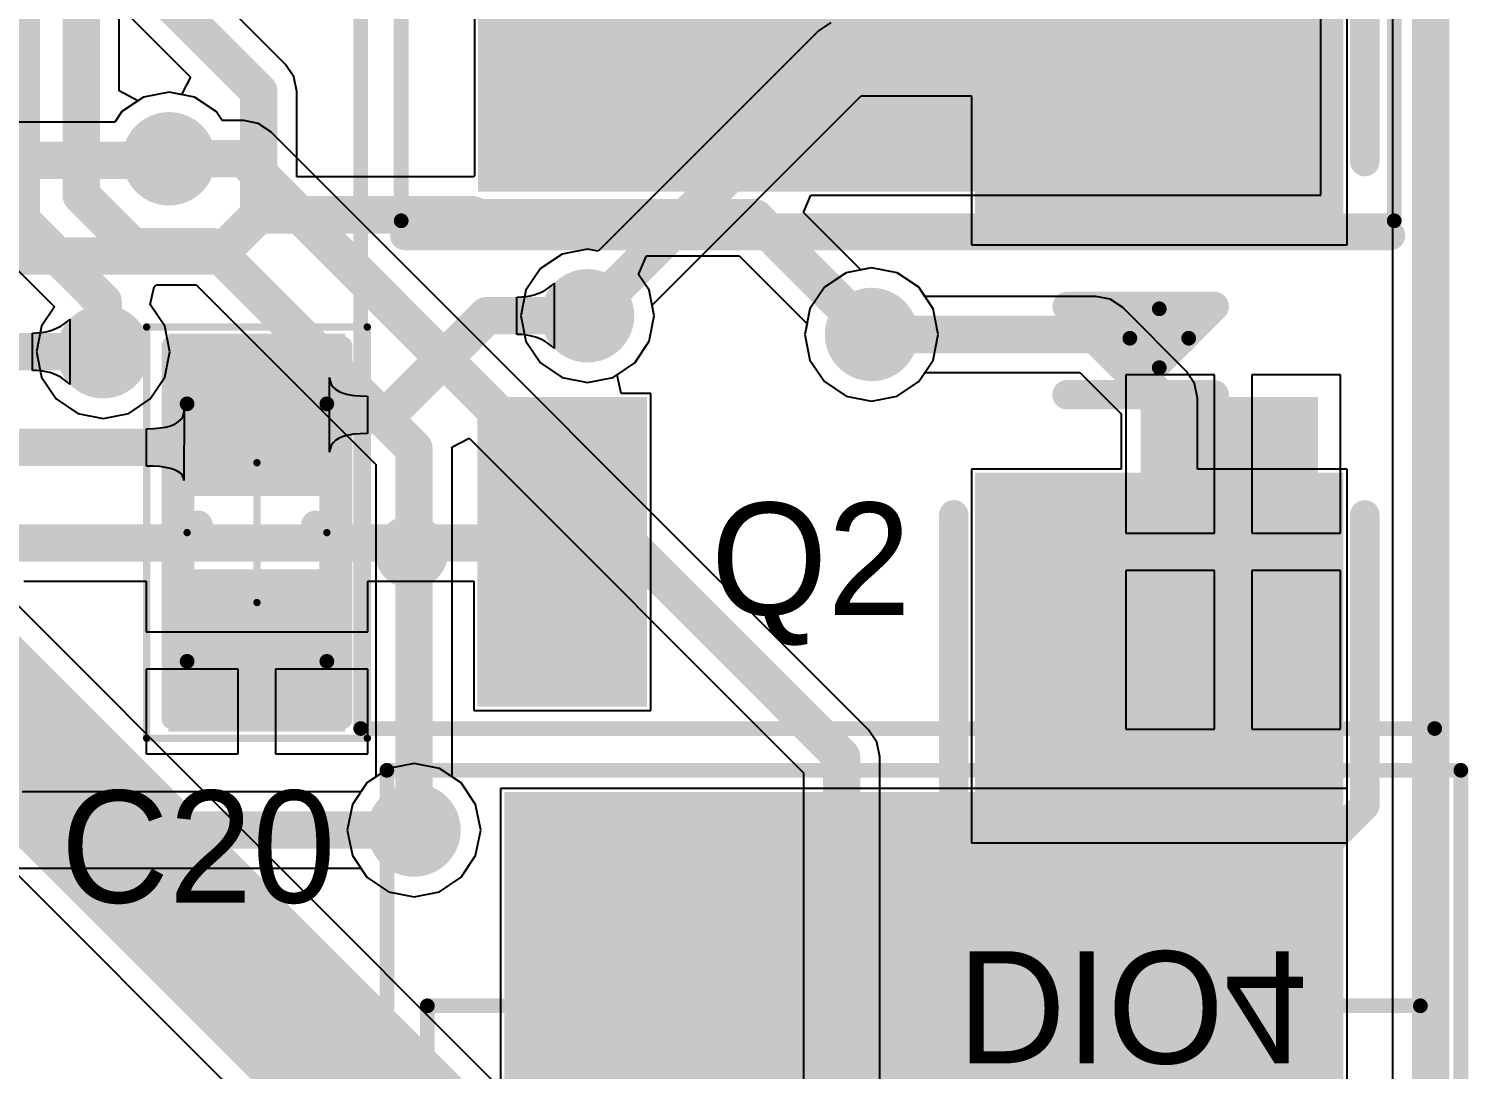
# Model space of a CAD drawing. Header units: millimetres. Extents: x 3.76 to 6.92, y 1.08 to 2.74.
# Drawn here: x 6.5375 to 6.9227, y 1.6615 to 1.9398 of the extents above; entities that cross this region are included whole.
import ezdxf

# ---------------------------------------------------------------- set-up
doc = ezdxf.new("R2010")
doc.units = ezdxf.units.MM
doc.header["$MEASUREMENT"] = 0
for name, color, linetype in [('BottomLayer', 5, 'Continuous'), ('BottomOverlay', 54, 'Continuous'), ('BottomPaste', 16, 'Continuous'), ('BottomSolder', 6, 'Continuous'), ('KeepOutLayer', 6, 'Continuous'), ('Mechanical1', 6, 'Continuous'), ('Mechanical13', 56, 'Continuous'), ('Mechanical15', 56, 'Continuous'), ('MultiLayer', 9, 'Continuous'), ('TopLayer', 1, 'Continuous'), ('TopOverlay', 2, 'Continuous'), ('TopPaste', 8, 'Continuous'), ('TopSolder', 216, 'Continuous'), ('ViaHoleLayer', 16, 'Continuous')]:
    doc.layers.add(name, color=color, linetype=linetype)

# ---------------------------------------------------------------- blocks, each defined once
blk = doc.blocks.new('TO_252AA_N_43')
at = {"layer": 'Mechanical13', "const_width": 0.00394}
for points in [[(-0.08858, 0.13287), (0.16142, 0.13287)], [(-0.08858, 0.13287), (-0.08858, -0.13287)], [(-0.08858, -0.13287), (0.16142, -0.13287)]]:
    blk.add_lwpolyline(points, dxfattribs=at)
at = {"layer": 'Mechanical13', "const_width": 0.00197}
for points in [[(-0.08957, 0.13287, 1), (-0.0876, 0.13287, 1)], [(-0.08957, 0.13287, 1), (-0.0876, 0.13287, 1)], [(-0.08957, -0.13287, 1), (-0.0876, -0.13287, 1)], [(-0.08957, -0.13287, 1), (-0.0876, -0.13287, 1)]]:
    blk.add_lwpolyline(points, format="xyb", close=True, dxfattribs=at)
at = {"layer": 'Mechanical15', "const_width": 0.00394}
for points in [[(-0.22441, 0.1437), (0.22441, 0.1437)], [(-0.22441, 0.1437), (-0.22441, -0.1437)], [(-0.22441, -0.1437), (0.22441, -0.1437)]]:
    blk.add_lwpolyline(points, dxfattribs=at)
at = {"layer": 'Mechanical15', "const_width": 0.00197}
for points in [[(-0.22539, 0.1437, 1), (-0.22343, 0.1437, 1)], [(-0.22539, 0.1437, 1), (-0.22343, 0.1437, 1)], [(-0.22539, -0.1437, 1), (-0.22343, -0.1437, 1)], [(-0.22539, -0.1437, 1), (-0.22343, -0.1437, 1)]]:
    blk.add_lwpolyline(points, format="xyb", close=True, dxfattribs=at)
at = {"layer": 'TopLayer'}
for points in [[(-0.13976, 0.07106), (-0.13976, 0.10846), (-0.21457, 0.07106), (-0.21457, 0.10846)], [(0.21457, -0.10827), (0.21457, 0.10827), (-0.07677, -0.10827), (-0.07677, 0.10827)], [(-0.13976, -0.10846), (-0.13976, -0.07106), (-0.21457, -0.10846), (-0.21457, -0.07106)]]:
    blk.add_solid(points, dxfattribs=at)
at = {"layer": 'TopOverlay'}
for points, const_width in [([(-0.17224, 0.13012, 1), (-0.18209, 0.13012, 1)], 0.00984), ([(-0.18455, 0.13012, 1), (-0.17963, 0.13012, 1)], 0.00492), ([(-0.1747, 0.13012, 1), (-0.16978, 0.13012, 1)], 0.00492), ([(-0.09449, 0.13189, 1), (-0.09055, 0.13189, 1)], 0.00394), ([(-0.09449, -0.13189, 1), (-0.09055, -0.13189, 1)], 0.00394)]:
    blk.add_lwpolyline(points, format="xyb", close=True, dxfattribs=dict(at, const_width=const_width))
at = {"layer": 'TopOverlay', "const_width": 0.00787}
blk.add_lwpolyline([(-0.09252, 0.13189), (-0.09252, -0.13189)], dxfattribs=at)
at = {"layer": 'TopPaste'}
for points in [[(-0.13976, 0.07106), (-0.13976, 0.10846), (-0.21457, 0.07106), (-0.21457, 0.10846)], [(0.21457, -0.10827), (0.21457, 0.10827), (-0.07677, -0.10827), (-0.07677, 0.10827)], [(-0.13976, -0.10846), (-0.13976, -0.07106), (-0.21457, -0.10846), (-0.21457, -0.07106)]]:
    blk.add_solid(points, dxfattribs=at)
at = {"layer": 'TopSolder'}
for points in [[(-0.13576, 0.06706), (-0.13576, 0.11246), (-0.21857, 0.06706), (-0.21857, 0.11246)], [(0.21857, -0.11227), (0.21857, 0.11227), (-0.08077, -0.11227), (-0.08077, 0.11227)], [(-0.13576, -0.11246), (-0.13576, -0.06706), (-0.21857, -0.11246), (-0.21857, -0.06706)]]:
    blk.add_solid(points, dxfattribs=at)
blk = doc.blocks.new('TO_252AA_N_44')
at = {"layer": 'Mechanical13', "const_width": 0.00394}
for points in [[(-0.08858, 0.13287), (0.16142, 0.13287)], [(0.16142, 0.13287), (0.16142, -0.13287)], [(-0.08858, -0.13287), (0.16142, -0.13287)]]:
    blk.add_lwpolyline(points, dxfattribs=at)
at = {"layer": 'Mechanical13', "const_width": 0.00197}
for points in [[(0.16043, 0.13287, 1), (0.1624, 0.13287, 1)], [(0.16043, 0.13287, 1), (0.1624, 0.13287, 1)], [(0.16043, -0.13287, 1), (0.1624, -0.13287, 1)], [(0.16043, -0.13287, 1), (0.1624, -0.13287, 1)]]:
    blk.add_lwpolyline(points, format="xyb", close=True, dxfattribs=at)
at = {"layer": 'Mechanical15', "const_width": 0.00394}
for points in [[(-0.22441, 0.1437), (0.22441, 0.1437)], [(0.22441, 0.1437), (0.22441, -0.1437)], [(-0.22441, -0.1437), (0.22441, -0.1437)]]:
    blk.add_lwpolyline(points, dxfattribs=at)
at = {"layer": 'Mechanical15', "const_width": 0.00197}
for points in [[(0.22343, 0.1437, 1), (0.22539, 0.1437, 1)], [(0.22343, 0.1437, 1), (0.22539, 0.1437, 1)], [(0.22343, -0.1437, 1), (0.22539, -0.1437, 1)], [(0.22343, -0.1437, 1), (0.22539, -0.1437, 1)]]:
    blk.add_lwpolyline(points, format="xyb", close=True, dxfattribs=at)
at = {"layer": 'TopLayer'}
blk.add_solid([(0.21457, -0.10827), (0.21457, 0.10827), (-0.07677, -0.10827), (-0.07677, 0.10827)], dxfattribs=at)
at = {"layer": 'TopPaste'}
blk.add_solid([(0.21457, -0.10827), (0.21457, 0.10827), (-0.07677, -0.10827), (-0.07677, 0.10827)], dxfattribs=at)
at = {"layer": 'TopSolder'}
blk.add_solid([(0.21857, -0.11227), (0.21857, 0.11227), (-0.08077, -0.11227), (-0.08077, 0.11227)], dxfattribs=at)
blk = doc.blocks.new('DIO_SMD_106_B_52')
at = {"layer": 'BottomLayer'}
for points in [[(-0.035, 0.04528), (-0.125, 0.04528), (-0.035, -0.04528), (-0.125, -0.04528)], [(0.125, 0.04528), (0.035, 0.04528), (0.125, -0.04528), (0.035, -0.04528)]]:
    blk.add_solid(points, dxfattribs=at)
at = {"layer": 'BottomOverlay', "const_width": 0.00787}
for points in [[(-0.12, 0.055), (-0.13, 0.045)], [(-0.12, 0.055), (-0.04224, 0.055)], [(0.05224, 0.055), (0.135, 0.055)], [(0.135, 0.055), (0.135, -0.055)], [(-0.13, 0.045), (-0.13, -0.045)], [(-0.01012, 0.02468), (-0.01012, -0.01469)], [(0.0135, 0.02468), (-0.00618, 0.005)], [(0.0135, 0.02468), (0.0135, -0.01469)], [(0.00957, 0.01681), (0.00957, -0.00681)], [(0.00366, 0.01091), (0.00366, -0.00091)], [(-0.00618, 0.005), (0.0135, -0.01469)], [(-0.13, -0.045), (-0.12, -0.055)], [(-0.12, -0.055), (-0.04224, -0.055)], [(0.05224, -0.055), (0.135, -0.055)]]:
    blk.add_lwpolyline(points, dxfattribs=at)
at = {"layer": 'BottomOverlay', "const_width": 0.00394}
for points in [[(-0.12197, 0.055, 1), (-0.11803, 0.055, 1)], [(-0.12197, 0.055, 1), (-0.11803, 0.055, 1)], [(-0.04421, 0.055, 1), (-0.04028, 0.055, 1)], [(0.05028, 0.055, 1), (0.05421, 0.055, 1)], [(0.13303, 0.055, 1), (0.13697, 0.055, 1)], [(0.13303, 0.055, 1), (0.13697, 0.055, 1)], [(-0.13197, 0.045, 1), (-0.12803, 0.045, 1)], [(-0.13197, 0.045, 1), (-0.12803, 0.045, 1)], [(-0.01209, 0.02468, 1), (-0.00815, 0.02468, 1)], [(0.01154, 0.02468, 1), (0.01547, 0.02468, 1)], [(0.01154, 0.02468, 1), (0.01547, 0.02468, 1)], [(0.0076, 0.01681, 1), (0.01154, 0.01681, 1)], [(0.00169, 0.01091, 1), (0.00563, 0.01091, 1)], [(-0.00815, 0.005, 1), (-0.00421, 0.005, 1)], [(-0.00815, 0.005, 1), (-0.00421, 0.005, 1)], [(0.00169, -0.00091, 1), (0.00563, -0.00091, 1)], [(0.0076, -0.00681, 1), (0.01154, -0.00681, 1)], [(-0.01209, -0.01469, 1), (-0.00815, -0.01469, 1)], [(0.01154, -0.01469, 1), (0.01547, -0.01469, 1)], [(0.01154, -0.01469, 1), (0.01547, -0.01469, 1)], [(-0.13197, -0.045, 1), (-0.12803, -0.045, 1)], [(-0.13197, -0.045, 1), (-0.12803, -0.045, 1)], [(-0.12197, -0.055, 1), (-0.11803, -0.055, 1)], [(-0.12197, -0.055, 1), (-0.11803, -0.055, 1)], [(-0.04421, -0.055, 1), (-0.04028, -0.055, 1)], [(0.05028, -0.055, 1), (0.05421, -0.055, 1)], [(0.13303, -0.055, 1), (0.13697, -0.055, 1)], [(0.13303, -0.055, 1), (0.13697, -0.055, 1)]]:
    blk.add_lwpolyline(points, format="xyb", close=True, dxfattribs=at)
at = {"layer": 'BottomPaste'}
for points in [[(-0.035, 0.04528), (-0.125, 0.04528), (-0.035, -0.04528), (-0.125, -0.04528)], [(0.125, 0.04528), (0.035, 0.04528), (0.125, -0.04528), (0.035, -0.04528)]]:
    blk.add_solid(points, dxfattribs=at)
at = {"layer": 'BottomSolder'}
for points in [[(-0.031, 0.04928), (-0.129, 0.04928), (-0.031, -0.04928), (-0.129, -0.04928)], [(0.129, 0.04928), (0.031, 0.04928), (0.129, -0.04928), (0.031, -0.04928)]]:
    blk.add_solid(points, dxfattribs=at)
at = {"layer": 'Mechanical1', "const_width": 0.00394}
for points in [[(0.005, 0.00787), (0.005, -0.00787)], [(-0.00287, 0), (0.01287, 0)]]:
    blk.add_lwpolyline(points, dxfattribs=at)
at = {"layer": 'Mechanical1', "const_width": 0.00197}
for points in [[(0.00402, 0.00787, 1), (0.00598, 0.00787, 1)], [(-0.00386, 0, 1), (-0.00189, 0, 1)], [(0.01189, 0, 1), (0.01386, 0, 1)], [(0.00402, -0.00787, 1), (0.00598, -0.00787, 1)]]:
    blk.add_lwpolyline(points, format="xyb", close=True, dxfattribs=at)
blk = doc.blocks.new('CN_SMD_0603_62')
at = {"layer": 'Mechanical13', "const_width": 0.00394}
for points in [[(-0.03445, 0.0187), (-0.03445, -0.0187)], [(-0.03445, 0.0187), (0.03445, 0.0187)], [(0.03445, 0.0187), (0.03445, -0.0187)], [(-0.03445, -0.0187), (0.03445, -0.0187)]]:
    blk.add_lwpolyline(points, dxfattribs=at)
at = {"layer": 'Mechanical13', "const_width": 0.00197}
for points in [[(-0.03543, 0.0187, 1), (-0.03346, 0.0187, 1)], [(-0.03543, 0.0187, 1), (-0.03346, 0.0187, 1)], [(0.03346, 0.0187, 1), (0.03543, 0.0187, 1)], [(0.03346, 0.0187, 1), (0.03543, 0.0187, 1)], [(-0.03543, -0.0187, 1), (-0.03346, -0.0187, 1)], [(-0.03543, -0.0187, 1), (-0.03346, -0.0187, 1)], [(0.03346, -0.0187, 1), (0.03543, -0.0187, 1)], [(0.03346, -0.0187, 1), (0.03543, -0.0187, 1)]]:
    blk.add_lwpolyline(points, format="xyb", close=True, dxfattribs=at)
at = {"layer": 'Mechanical15', "const_width": 0.00197}
for points in [[(-0.055, 0.02953), (-0.055, -0.02953)], [(-0.055, 0.02953), (0.055, 0.02953)], [(0.055, 0.02953), (0.055, -0.02953)], [(0, 0.0187), (0, -0.0187)], [(-0.0187, 0), (0.0187, 0)], [(-0.055, -0.02953), (0.055, -0.02953)]]:
    blk.add_lwpolyline(points, dxfattribs=at)
at = {"layer": 'Mechanical15', "const_width": 0.000984}
for points in [[(-0.05549, 0.02953, 1), (-0.05451, 0.02953, 1)], [(-0.05549, 0.02953, 1), (-0.05451, 0.02953, 1)], [(0.05451, 0.02953, 1), (0.05549, 0.02953, 1)], [(0.05451, 0.02953, 1), (0.05549, 0.02953, 1)], [(-0.00049, 0.0187, 1), (0.00049, 0.0187, 1)], [(-0.01919, 0, 1), (-0.01821, 0, 1)], [(0.01821, 0, 1), (0.01919, 0, 1)], [(-0.00049, -0.0187, 1), (0.00049, -0.0187, 1)], [(-0.05549, -0.02953, 1), (-0.05451, -0.02953, 1)], [(-0.05549, -0.02953, 1), (-0.05451, -0.02953, 1)], [(0.05451, -0.02953, 1), (0.05549, -0.02953, 1)], [(0.05451, -0.02953, 1), (0.05549, -0.02953, 1)]]:
    blk.add_lwpolyline(points, format="xyb", close=True, dxfattribs=at)
at = {"layer": 'TopLayer'}
for points in [[(-0.01378, -0.01969), (-0.01378, 0.01969), (-0.04921, -0.01969), (-0.04921, 0.01969)], [(0.04921, -0.01969), (0.04921, 0.01969), (0.01378, -0.01969), (0.01378, 0.01969)]]:
    blk.add_solid(points, dxfattribs=at)
at = {"layer": 'TopOverlay'}
for points, const_width in [([(-0.05, 0.023), (-0.05, -0.023)], 0.005), ([(-0.05, 0.023), (0.05, 0.023)], 0.005), ([(0.05, 0.023), (0.05, -0.023)], 0.005), ([(-0.00197, 0.01575), (0.00197, 0.01575)], 0.00787), ([(-0.00197, -0.01575), (0.00197, -0.01575)], 0.00787), ([(-0.05, -0.023), (0.05, -0.023)], 0.005)]:
    blk.add_lwpolyline(points, dxfattribs=dict(at, const_width=const_width))
for points, const_width in [([(-0.05125, 0.023, 1), (-0.04875, 0.023, 1)], 0.0025), ([(-0.05125, 0.023, 1), (-0.04875, 0.023, 1)], 0.0025), ([(0.04875, 0.023, 1), (0.05125, 0.023, 1)], 0.0025), ([(0.04875, 0.023, 1), (0.05125, 0.023, 1)], 0.0025), ([(-0.00394, 0.01575, 1), (0, 0.01575, 1)], 0.00394), ([(0, 0.01575, 1), (0.00394, 0.01575, 1)], 0.00394), ([(-0.00394, -0.01575, 1), (0, -0.01575, 1)], 0.00394), ([(0, -0.01575, 1), (0.00394, -0.01575, 1)], 0.00394), ([(-0.05125, -0.023, 1), (-0.04875, -0.023, 1)], 0.0025), ([(-0.05125, -0.023, 1), (-0.04875, -0.023, 1)], 0.0025), ([(0.04875, -0.023, 1), (0.05125, -0.023, 1)], 0.0025), ([(0.04875, -0.023, 1), (0.05125, -0.023, 1)], 0.0025)]:
    blk.add_lwpolyline(points, format="xyb", close=True, dxfattribs=dict(at, const_width=const_width))
at = {"layer": 'TopPaste'}
for points in [[(-0.01378, -0.01969), (-0.01378, 0.01969), (-0.04921, -0.01969), (-0.04921, 0.01969)], [(0.04921, -0.01969), (0.04921, 0.01969), (0.01378, -0.01969), (0.01378, 0.01969)]]:
    blk.add_solid(points, dxfattribs=at)
at = {"layer": 'TopSolder'}
for points in [[(-0.00978, -0.02369), (-0.00978, 0.02369), (-0.05321, -0.02369), (-0.05321, 0.02369)], [(0.05321, -0.02369), (0.05321, 0.02369), (0.00978, -0.02369), (0.00978, 0.02369)]]:
    blk.add_solid(points, dxfattribs=at)

msp = doc.modelspace()

# ---------------------------------------------------------------- linework, layer by layer
at = {"layer": 'BottomLayer'}
for p, q in [((6.90241, 2.72435), (6.90241, 1.0912)), ((6.5617, 1.92317), (6.5617, 1.98828)), ((6.89028, 1.882), (6.89028, 1.982)), ((6.7521, 1.94142), (6.74879, 1.93921)), ((6.74879, 1.93921), (6.68986, 1.88027)), ((6.5667, 1.9205), (6.5617, 1.92317)), ((6.575, 1.92284), (6.56817, 1.92148)), ((6.58183, 1.92148), (6.575, 1.92284)), ((6.56817, 1.92148), (6.5667, 1.9205)), ((6.58762, 1.91762), (6.58183, 1.92148)), ((6.70427, 1.86586), (6.76022, 1.9218)), ((6.76022, 1.9218), (6.78972, 1.9218)), ((6.78972, 1.9218), (6.78972, 1.882)), ((6.58923, 1.9152), (6.58762, 1.91762)), ((6.595, 1.9152), (6.58923, 1.9152)), ((6.5989, 1.91442), (6.595, 1.9152)), ((6.60221, 1.91221), (6.5989, 1.91442)), ((6.76221, 1.75221), (6.60221, 1.91221)), ((6.52829, 1.88143), (6.54435, 1.86537)), ((6.687, 1.88084), (6.68017, 1.87948)), ((6.68986, 1.88027), (6.687, 1.88084)), ((6.78972, 1.882), (6.89028, 1.882)), ((6.68017, 1.87948), (6.67438, 1.87562)), ((6.67438, 1.87562), (6.67052, 1.86983)), ((6.75617, 1.87448), (6.75038, 1.87062)), ((6.763, 1.87584), (6.75617, 1.87448)), ((6.76983, 1.87448), (6.763, 1.87584)), ((6.77562, 1.87062), (6.76983, 1.87448)), ((6.57, 1.866), (6.57105, 1.87072)), ((6.57105, 1.87072), (6.57177, 1.8713)), ((6.57177, 1.8713), (6.58228, 1.8713)), ((6.58228, 1.8713), (6.63037, 1.82321)), ((6.67052, 1.86983), (6.66916, 1.863)), ((6.75038, 1.87062), (6.74652, 1.86483)), ((6.77723, 1.8682), (6.77562, 1.87062)), ((6.823, 1.8682), (6.77723, 1.8682)), ((6.8269, 1.86742), (6.823, 1.8682)), ((6.54435, 1.86537), (6.5409, 1.86021)), ((6.57387, 1.86021), (6.57, 1.866)), ((6.70484, 1.863), (6.70427, 1.86586)), ((6.74652, 1.86483), (6.74516, 1.858)), ((6.83021, 1.86521), (6.8269, 1.86742)), ((6.84721, 1.84821), (6.83021, 1.86521)), ((6.66916, 1.863), (6.67052, 1.85617)), ((6.70348, 1.85617), (6.70484, 1.863)), ((6.5409, 1.86021), (6.53954, 1.85339)), ((6.57523, 1.85339), (6.57387, 1.86021)), ((6.74516, 1.858), (6.74652, 1.85117)), ((6.53954, 1.85339), (6.5409, 1.84656)), ((6.57387, 1.84656), (6.57523, 1.85339)), ((6.67052, 1.85617), (6.67438, 1.85038)), ((6.69962, 1.85038), (6.70348, 1.85617)), ((6.67438, 1.85038), (6.68017, 1.84652)), ((6.69383, 1.84652), (6.69962, 1.85038)), ((6.74652, 1.85117), (6.75038, 1.84538)), ((6.5409, 1.84656), (6.54477, 1.84077)), ((6.57, 1.84077), (6.57387, 1.84656)), ((6.68017, 1.84652), (6.687, 1.84516)), ((6.687, 1.84516), (6.69383, 1.84652)), ((6.75038, 1.84538), (6.75617, 1.84152)), ((6.76983, 1.84152), (6.77562, 1.84538)), ((6.77562, 1.84538), (6.77723, 1.8478)), ((6.77723, 1.8478), (6.81878, 1.8478)), ((6.81878, 1.8478), (6.8298, 1.83678)), ((6.84942, 1.8449), (6.84721, 1.84821)), ((6.75617, 1.84152), (6.763, 1.84016)), ((6.763, 1.84016), (6.76983, 1.84152)), ((6.8502, 1.841), (6.84942, 1.8449)), ((6.54477, 1.84077), (6.55056, 1.8369)), ((6.56421, 1.8369), (6.57, 1.84077)), ((6.8502, 1.822), (6.8502, 1.841)), ((6.55056, 1.8369), (6.55739, 1.83554)), ((6.55739, 1.83554), (6.56421, 1.8369)), ((6.8298, 1.83678), (6.8298, 1.822)), ((6.65068, 1.82782), (6.65529, 1.83029)), ((6.65529, 1.83029), (6.7448, 1.74078)), ((6.65076, 1.82743), (6.65068, 1.82782)), ((6.65076, 1.73967), (6.65076, 1.82743)), ((6.63037, 1.82321), (6.63037, 1.73967)), ((6.8298, 1.822), (6.78972, 1.822)), ((6.78972, 1.822), (6.78972, 1.722)), ((6.89028, 1.822), (6.8502, 1.822)), ((6.89028, 1.722), (6.89028, 1.822)), ((6.71602, 1.60402), (6.52265, 1.7974)), ((6.47913, 1.76882), (6.63544, 1.61251)), ((6.76442, 1.7489), (6.76221, 1.75221)), ((6.7652, 1.745), (6.76442, 1.7489)), ((6.7652, 1.42723), (6.7652, 1.745)), ((6.62795, 1.73805), (6.62408, 1.73226)), ((6.63037, 1.73967), (6.62795, 1.73805)), ((6.65318, 1.73805), (6.65076, 1.73967)), ((6.65705, 1.73226), (6.65318, 1.73805)), ((6.7448, 1.74078), (6.7448, 1.42723)), ((6.62408, 1.73226), (6.62272, 1.72543)), ((6.65841, 1.72543), (6.65705, 1.73226)), ((6.62272, 1.72543), (6.62408, 1.7186)), ((6.65705, 1.7186), (6.65841, 1.72543)), ((6.78972, 1.722), (6.89028, 1.722)), ((6.62408, 1.7186), (6.62795, 1.71282)), ((6.65318, 1.71282), (6.65705, 1.7186)), ((6.62795, 1.71282), (6.63374, 1.70895)), ((6.6474, 1.70895), (6.65318, 1.71282)), ((6.63374, 1.70895), (6.64057, 1.70759)), ((6.64057, 1.70759), (6.6474, 1.70895))]:
    msp.add_line(p, q, dxfattribs=at)
for points, const_width in [([(6.5355, 1.88864), (6.5355, 2.0645)], 0.01), ([(6.5515, 1.89527), (6.5515, 1.9925)], 0.01), ([(6.84, 1.932), (6.84, 1.991)], 0.01), ([(6.687, 1.863), (6.756, 1.932)], 0.01), ([(6.756, 1.932), (6.84, 1.932)], 0.01), ([(6.575, 1.905), (6.595, 1.905)], 0.01), ([(6.595, 1.905), (6.755, 1.745)], 0.01), ([(6.5515, 1.89527), (6.56527, 1.8815)], 0.01), ([(6.5355, 1.88864), (6.55739, 1.86675)], 0.01), ([(6.56527, 1.8815), (6.5865, 1.8815)], 0.01), ([(6.5865, 1.8815), (6.64057, 1.82743)], 0.01), ([(6.55739, 1.85339), (6.55739, 1.86675)], 0.01), ([(6.763, 1.858), (6.823, 1.858)], 0.01), ([(6.823, 1.858), (6.84, 1.841)], 0.01), ([(6.84, 1.772), (6.84, 1.841)], 0.01), ([(6.64057, 1.72543), (6.64057, 1.82743)], 0.01), ([(6.49716, 1.78684), (6.698, 1.586)], 0.04), ([(6.755, 1.413), (6.755, 1.745)], 0.01)]:
    msp.add_lwpolyline(points, dxfattribs=dict(at, const_width=const_width))
for points, const_width in [([(6.7535, 1.932, 1), (6.7585, 1.932, 1)], 0.005), ([(6.7535, 1.932, 1), (6.7585, 1.932, 1)], 0.005), ([(6.8375, 1.932, 1), (6.8425, 1.932, 1)], 0.005), ([(6.8375, 1.932, 1), (6.8425, 1.932, 1)], 0.005), ([(6.56875, 1.905, 1), (6.58125, 1.905, 1)], 0.0125), ([(6.5725, 1.905, 1), (6.5775, 1.905, 1)], 0.005), ([(6.5925, 1.905, 1), (6.5975, 1.905, 1)], 0.005), ([(6.5925, 1.905, 1), (6.5975, 1.905, 1)], 0.005), ([(6.549, 1.89527, 1), (6.554, 1.89527, 1)], 0.005), ([(6.549, 1.89527, 1), (6.554, 1.89527, 1)], 0.005), ([(6.533, 1.88864, 1), (6.538, 1.88864, 1)], 0.005), ([(6.533, 1.88864, 1), (6.538, 1.88864, 1)], 0.005), ([(6.56277, 1.8815, 1), (6.56777, 1.8815, 1)], 0.005), ([(6.56277, 1.8815, 1), (6.56777, 1.8815, 1)], 0.005), ([(6.584, 1.8815, 1), (6.589, 1.8815, 1)], 0.005), ([(6.584, 1.8815, 1), (6.589, 1.8815, 1)], 0.005), ([(6.68075, 1.863, 1), (6.69325, 1.863, 1)], 0.0125), ([(6.55489, 1.86675, 1), (6.55989, 1.86675, 1)], 0.005), ([(6.55489, 1.86675, 1), (6.55989, 1.86675, 1)], 0.005), ([(6.75675, 1.858, 1), (6.76925, 1.858, 1)], 0.0125), ([(6.55114, 1.85339, 1), (6.56364, 1.85339, 1)], 0.0125), ([(6.6845, 1.863, 1), (6.6895, 1.863, 1)], 0.005), ([(6.7605, 1.858, 1), (6.7655, 1.858, 1)], 0.005), ([(6.8205, 1.858, 1), (6.8255, 1.858, 1)], 0.005), ([(6.8205, 1.858, 1), (6.8255, 1.858, 1)], 0.005), ([(6.55489, 1.85339, 1), (6.55989, 1.85339, 1)], 0.005), ([(6.8375, 1.841, 1), (6.8425, 1.841, 1)], 0.005), ([(6.8375, 1.841, 1), (6.8425, 1.841, 1)], 0.005), ([(6.63807, 1.82743, 1), (6.64307, 1.82743, 1)], 0.005), ([(6.63807, 1.82743, 1), (6.64307, 1.82743, 1)], 0.005), ([(6.8375, 1.772, 1), (6.8425, 1.772, 1)], 0.005), ([(6.7525, 1.745, 1), (6.7575, 1.745, 1)], 0.005), ([(6.7525, 1.745, 1), (6.7575, 1.745, 1)], 0.005), ([(6.63432, 1.72543, 1), (6.64682, 1.72543, 1)], 0.0125), ([(6.63807, 1.72543, 1), (6.64307, 1.72543, 1)], 0.005)]:
    msp.add_lwpolyline(points, format="xyb", close=True, dxfattribs=dict(at, const_width=const_width))
at = {"layer": 'KeepOutLayer', "const_width": 0.01}
msp.add_lwpolyline([(6.91261, 1.081), (6.91261, 2.73454)], dxfattribs=at)
at = {"layer": 'MultiLayer', "const_width": 0.0125}
for points in [[(6.56875, 1.905, 1), (6.58125, 1.905, 1)], [(6.68075, 1.863, 1), (6.69325, 1.863, 1)], [(6.75675, 1.858, 1), (6.76925, 1.858, 1)], [(6.55114, 1.85339, 1), (6.56364, 1.85339, 1)], [(6.63432, 1.72543, 1), (6.64682, 1.72543, 1)]]:
    msp.add_lwpolyline(points, format="xyb", close=True, dxfattribs=at)
at = {"layer": 'TopLayer'}
for p, q in [((6.90241, 2.72435), (6.90241, 1.0912)), ((6.65673, 2.19657), (6.65673, 1.90047)), ((6.88327, 1.89523), (6.88327, 2.19657)), ((6.54079, 1.96679), (6.58079, 1.92679)), ((6.60621, 1.93021), (6.58285, 1.95357)), ((6.60842, 1.9269), (6.60621, 1.93021)), ((6.58079, 1.92679), (6.57833, 1.92218)), ((6.6092, 1.923), (6.60842, 1.9269)), ((6.575, 1.92284), (6.56817, 1.92148)), ((6.57833, 1.92218), (6.575, 1.92284)), ((6.6092, 1.9002), (6.6092, 1.923)), ((6.56817, 1.92148), (6.56238, 1.91762)), ((6.56048, 1.91476), (6.5307, 1.91476)), ((6.56238, 1.91762), (6.56048, 1.91476)), ((6.6564, 1.9002), (6.6092, 1.9002)), ((6.65673, 1.90047), (6.6564, 1.9002)), ((6.74481, 1.89061), (6.74672, 1.89523)), ((6.74672, 1.89523), (6.88327, 1.89523)), ((6.76014, 1.87527), (6.74481, 1.89061)), ((6.70068, 1.87403), (6.70282, 1.87903)), ((6.70282, 1.87903), (6.72755, 1.87903)), ((6.72755, 1.87903), (6.74573, 1.86086)), ((6.70348, 1.86983), (6.70068, 1.87403)), ((6.763, 1.87584), (6.76014, 1.87527)), ((6.76983, 1.87448), (6.763, 1.87584)), ((6.77562, 1.87062), (6.76983, 1.87448)), ((6.67048, 1.86815), (6.67161, 1.86834)), ((6.67161, 1.86834), (6.6727, 1.8686)), ((6.6727, 1.8686), (6.67373, 1.86894)), ((6.67373, 1.86894), (6.6747, 1.86935)), ((6.6747, 1.86935), (6.67563, 1.86984)), ((6.67563, 1.86984), (6.6765, 1.8704)), ((6.6765, 1.8704), (6.67731, 1.87104)), ((6.67731, 1.87104), (6.67807, 1.87175)), ((6.67807, 1.87175), (6.67807, 1.85425)), ((6.70484, 1.863), (6.70348, 1.86983)), ((6.77948, 1.86483), (6.77562, 1.87062)), ((6.66804, 1.868), (6.66929, 1.86804)), ((6.66804, 1.858), (6.66804, 1.868)), ((6.66929, 1.86804), (6.67048, 1.86815)), ((6.78084, 1.858), (6.77948, 1.86483)), ((6.54601, 1.86022), (6.54688, 1.86079)), ((6.54688, 1.86079), (6.5477, 1.86142)), ((6.5477, 1.86142), (6.54846, 1.86214)), ((6.54846, 1.86214), (6.54846, 1.84464)), ((6.70348, 1.85617), (6.70484, 1.863)), ((6.74573, 1.86086), (6.74516, 1.858)), ((6.53843, 1.85839), (6.53967, 1.85842)), ((6.53843, 1.84839), (6.53843, 1.85839)), ((6.53967, 1.85842), (6.54086, 1.85854)), ((6.54086, 1.85854), (6.542, 1.85872)), ((6.542, 1.85872), (6.54308, 1.85899)), ((6.54308, 1.85899), (6.54411, 1.85932)), ((6.54411, 1.85932), (6.54509, 1.85974)), ((6.54509, 1.85974), (6.54601, 1.86022)), ((6.66929, 1.85796), (6.66804, 1.858)), ((6.67048, 1.85785), (6.66929, 1.85796)), ((6.67161, 1.85766), (6.67048, 1.85785)), ((6.6727, 1.8574), (6.67161, 1.85766)), ((6.67373, 1.85706), (6.6727, 1.8574)), ((6.6747, 1.85665), (6.67373, 1.85706)), ((6.67563, 1.85616), (6.6747, 1.85665)), ((6.74516, 1.858), (6.74652, 1.85117)), ((6.77948, 1.85117), (6.78084, 1.858)), ((6.6765, 1.8556), (6.67563, 1.85616)), ((6.67731, 1.85496), (6.6765, 1.8556)), ((6.67807, 1.85425), (6.67731, 1.85496)), ((6.69962, 1.85038), (6.70348, 1.85617)), ((6.69491, 1.84724), (6.69962, 1.85038)), ((6.74652, 1.85117), (6.75038, 1.84538)), ((6.77562, 1.84538), (6.77948, 1.85117)), ((6.53967, 1.84835), (6.53843, 1.84839)), ((6.54086, 1.84824), (6.53967, 1.84835)), ((6.542, 1.84805), (6.54086, 1.84824)), ((6.54308, 1.84779), (6.542, 1.84805)), ((6.54411, 1.84745), (6.54308, 1.84779)), ((6.54509, 1.84704), (6.54411, 1.84745)), ((6.54601, 1.84655), (6.54509, 1.84704)), ((6.54688, 1.84599), (6.54601, 1.84655)), ((6.5477, 1.84535), (6.54688, 1.84599)), ((6.54846, 1.84464), (6.5477, 1.84535)), ((6.61799, 1.8265), (6.61799, 1.8465)), ((6.61799, 1.8465), (6.61809, 1.84555)), ((6.61809, 1.84555), (6.61839, 1.8447)), ((6.69599, 1.84224), (6.69491, 1.84724)), ((6.75038, 1.84538), (6.75617, 1.84152)), ((6.76983, 1.84152), (6.77562, 1.84538)), ((6.85476, 1.84724), (6.83106, 1.84724)), ((6.83106, 1.84724), (6.83106, 1.80483)), ((6.85476, 1.80483), (6.85476, 1.84724)), ((6.88846, 1.84724), (6.86476, 1.84724)), ((6.86476, 1.84724), (6.86476, 1.80483)), ((6.88846, 1.80483), (6.88846, 1.84724)), ((6.61839, 1.8447), (6.6189, 1.84395)), ((6.6189, 1.84395), (6.61961, 1.8433)), ((6.61961, 1.8433), (6.62052, 1.84275)), ((6.62052, 1.84275), (6.62163, 1.8423)), ((6.62163, 1.8423), (6.62295, 1.84195)), ((6.62295, 1.84195), (6.62446, 1.8417)), ((6.62446, 1.8417), (6.62619, 1.84155)), ((6.62619, 1.84155), (6.62811, 1.8415)), ((6.62811, 1.8415), (6.62811, 1.8315)), ((6.70394, 1.84224), (6.69599, 1.84224)), ((6.70394, 1.75743), (6.70394, 1.84224)), ((6.75617, 1.84152), (6.763, 1.84016)), ((6.763, 1.84016), (6.76983, 1.84152)), ((6.5791, 1.8378), (6.57898, 1.8189)), ((6.57899, 1.83685), (6.5791, 1.8378)), ((6.57413, 1.83325), (6.57544, 1.8336)), ((6.57544, 1.8336), (6.57655, 1.83405)), ((6.57655, 1.83405), (6.57746, 1.8346)), ((6.57746, 1.8346), (6.57817, 1.83525)), ((6.57817, 1.83525), (6.57868, 1.836)), ((6.57868, 1.836), (6.57899, 1.83685)), ((6.56898, 1.8328), (6.5709, 1.83285)), ((6.56898, 1.8228), (6.56898, 1.8328)), ((6.5709, 1.83285), (6.57261, 1.833)), ((6.57261, 1.833), (6.57413, 1.83325)), ((6.61961, 1.8297), (6.6189, 1.82905)), ((6.62052, 1.83025), (6.61961, 1.8297)), ((6.62163, 1.8307), (6.62052, 1.83025)), ((6.62295, 1.83105), (6.62163, 1.8307)), ((6.62446, 1.8313), (6.62295, 1.83105)), ((6.62619, 1.83145), (6.62446, 1.8313)), ((6.62811, 1.8315), (6.62619, 1.83145)), ((6.61809, 1.82745), (6.61799, 1.8265)), ((6.61839, 1.8283), (6.61809, 1.82745)), ((6.6189, 1.82905), (6.61839, 1.8283)), ((6.57088, 1.82276), (6.56898, 1.8228)), ((6.57258, 1.82264), (6.57088, 1.82276)), ((6.57408, 1.82244), (6.57258, 1.82264)), ((6.57538, 1.82217), (6.57408, 1.82244)), ((6.57648, 1.82182), (6.57538, 1.82217)), ((6.57738, 1.82139), (6.57648, 1.82182)), ((6.57808, 1.82089), (6.57738, 1.82139)), ((6.57858, 1.8203), (6.57808, 1.82089)), ((6.57888, 1.81964), (6.57858, 1.8203)), ((6.57898, 1.8189), (6.57888, 1.81964)), ((6.83106, 1.80483), (6.85476, 1.80483)), ((6.86476, 1.80483), (6.88846, 1.80483)), ((6.53618, 1.79202), (6.56886, 1.79202)), ((6.56886, 1.79202), (6.56886, 1.7785)), ((6.62823, 1.7785), (6.62823, 1.79202)), ((6.62823, 1.79202), (6.65654, 1.79202)), ((6.65654, 1.79202), (6.65654, 1.75743)), ((6.85476, 1.79483), (6.83106, 1.79483)), ((6.83106, 1.79483), (6.83106, 1.75243)), ((6.85476, 1.75243), (6.85476, 1.79483)), ((6.88846, 1.79483), (6.86476, 1.79483)), ((6.86476, 1.79483), (6.86476, 1.75243)), ((6.88846, 1.75243), (6.88846, 1.79483)), ((6.56886, 1.7785), (6.59854, 1.7785)), ((6.59854, 1.7785), (6.62823, 1.7785)), ((6.59354, 1.7685), (6.56886, 1.7685)), ((6.56886, 1.7685), (6.56886, 1.74579)), ((6.59354, 1.74579), (6.59354, 1.7685)), ((6.62823, 1.7685), (6.60354, 1.7685)), ((6.60354, 1.7685), (6.60354, 1.74579)), ((6.62823, 1.74579), (6.62823, 1.7685)), ((6.65654, 1.75743), (6.70394, 1.75743)), ((6.83106, 1.75243), (6.85476, 1.75243)), ((6.86476, 1.75243), (6.88846, 1.75243)), ((6.56886, 1.74579), (6.59354, 1.74579)), ((6.60354, 1.74579), (6.62823, 1.74579)), ((6.63374, 1.74192), (6.62795, 1.73805)), ((6.64057, 1.74328), (6.63374, 1.74192)), ((6.6474, 1.74192), (6.64057, 1.74328)), ((6.65318, 1.73805), (6.6474, 1.74192)), ((6.62795, 1.73805), (6.62633, 1.73563)), ((6.65705, 1.73226), (6.65318, 1.73805)), ((6.62633, 1.73563), (6.5357, 1.73563)), ((6.89027, 1.73657), (6.66373, 1.73657)), ((6.66373, 1.73657), (6.66373, 1.61139)), ((6.89027, 1.43523), (6.89027, 1.73657)), ((6.65841, 1.72543), (6.65705, 1.73226)), ((6.65705, 1.7186), (6.65841, 1.72543)), ((6.65318, 1.71282), (6.65705, 1.7186)), ((6.5307, 1.71524), (6.62633, 1.71524)), ((6.62633, 1.71524), (6.62795, 1.71282)), ((6.62795, 1.71282), (6.63374, 1.70895)), ((6.6474, 1.70895), (6.65318, 1.71282)), ((6.63374, 1.70895), (6.64057, 1.70759)), ((6.64057, 1.70759), (6.6474, 1.70895))]:
    msp.add_line(p, q, dxfattribs=at)
at = {"layer": 'TopLayer', "const_width": 0.01}
for points in [[(6.548, 1.974), (6.599, 1.923)], [(6.599, 1.89), (6.599, 1.923)], [(6.49716, 1.90457), (6.57457, 1.90457)], [(6.57457, 1.90457), (6.575, 1.905)], [(6.58798, 1.87898), (6.599, 1.89)], [(6.599, 1.89), (6.6564, 1.89)], [(6.6564, 1.89), (6.65718, 1.88923)], [(6.65718, 1.88923), (6.73177, 1.88923)], [(6.73177, 1.88923), (6.763, 1.858)], [(6.49716, 1.87898), (6.58798, 1.87898)], [(6.6335, 1.8365), (6.66, 1.863)], [(6.66, 1.863), (6.687, 1.863)], [(6.49716, 1.85339), (6.55739, 1.85339)], [(6.58984, 1.8278), (6.59854, 1.8365)], [(6.59854, 1.8365), (6.6335, 1.8365)], [(6.49716, 1.8278), (6.58984, 1.8278)], [(6.49716, 1.80222), (6.67785, 1.80222)], [(6.67785, 1.80222), (6.68024, 1.79983)], [(6.49716, 1.72543), (6.64057, 1.72543)]]:
    msp.add_lwpolyline(points, dxfattribs=at)
at = {"layer": 'TopLayer'}
for points, const_width in [([(6.5965, 1.923, 1), (6.6015, 1.923, 1)], 0.005), ([(6.5965, 1.923, 1), (6.6015, 1.923, 1)], 0.005), ([(6.56875, 1.905, 1), (6.58125, 1.905, 1)], 0.0125), ([(6.57207, 1.90457, 1), (6.57707, 1.90457, 1)], 0.005), ([(6.57207, 1.90457, 1), (6.57707, 1.90457, 1)], 0.005), ([(6.5725, 1.905, 1), (6.5775, 1.905, 1)], 0.005), ([(6.5965, 1.89, 1), (6.6015, 1.89, 1)], 0.005), ([(6.5965, 1.89, 1), (6.6015, 1.89, 1)], 0.005), ([(6.5965, 1.89, 1), (6.6015, 1.89, 1)], 0.005), ([(6.6539, 1.89, 1), (6.6589, 1.89, 1)], 0.005), ([(6.6539, 1.89, 1), (6.6589, 1.89, 1)], 0.005), ([(6.65468, 1.88923, 1), (6.65968, 1.88923, 1)], 0.005), ([(6.65468, 1.88923, 1), (6.65968, 1.88923, 1)], 0.005), ([(6.72927, 1.88923, 1), (6.73427, 1.88923, 1)], 0.005), ([(6.72927, 1.88923, 1), (6.73427, 1.88923, 1)], 0.005), ([(6.58548, 1.87898, 1), (6.59048, 1.87898, 1)], 0.005), ([(6.58548, 1.87898, 1), (6.59048, 1.87898, 1)], 0.005), ([(6.68075, 1.863, 1), (6.69325, 1.863, 1)], 0.0125), ([(6.75675, 1.858, 1), (6.76925, 1.858, 1)], 0.0125), ([(6.55114, 1.85339, 1), (6.56364, 1.85339, 1)], 0.0125), ([(6.6575, 1.863, 1), (6.6625, 1.863, 1)], 0.005), ([(6.6575, 1.863, 1), (6.6625, 1.863, 1)], 0.005), ([(6.6845, 1.863, 1), (6.6895, 1.863, 1)], 0.005), ([(6.7605, 1.858, 1), (6.7655, 1.858, 1)], 0.005), ([(6.55489, 1.85339, 1), (6.55989, 1.85339, 1)], 0.005), ([(6.59604, 1.8365, 1), (6.60104, 1.8365, 1)], 0.005), ([(6.59604, 1.8365, 1), (6.60104, 1.8365, 1)], 0.005), ([(6.631, 1.8365, 1), (6.636, 1.8365, 1)], 0.005), ([(6.631, 1.8365, 1), (6.636, 1.8365, 1)], 0.005), ([(6.58734, 1.8278, 1), (6.59234, 1.8278, 1)], 0.005), ([(6.58734, 1.8278, 1), (6.59234, 1.8278, 1)], 0.005), ([(6.67535, 1.80222, 1), (6.68035, 1.80222, 1)], 0.005), ([(6.67535, 1.80222, 1), (6.68035, 1.80222, 1)], 0.005), ([(6.67774, 1.79983, 1), (6.68274, 1.79983, 1)], 0.005), ([(6.63432, 1.72543, 1), (6.64682, 1.72543, 1)], 0.0125), ([(6.63807, 1.72543, 1), (6.64307, 1.72543, 1)], 0.005)]:
    msp.add_lwpolyline(points, format="xyb", close=True, dxfattribs=dict(at, const_width=const_width))
at = {"layer": 'ViaHoleLayer', "const_width": 0.0075}
for points in [[(6.57125, 1.905, 1), (6.57875, 1.905, 1)], [(6.68325, 1.863, 1), (6.69075, 1.863, 1)], [(6.75925, 1.858, 1), (6.76675, 1.858, 1)], [(6.55364, 1.85339, 1), (6.56114, 1.85339, 1)], [(6.63682, 1.72543, 1), (6.64432, 1.72543, 1)]]:
    msp.add_lwpolyline(points, format="xyb", close=True, dxfattribs=at)

# ---------------------------------------------------------------- block references
at = {"rotation": 90}
for name, p in [('TO_252AA_N_43', (6.77, 1.977)), ('DIO_SMD_106_B_52', (6.84, 1.852)), ('CN_SMD_0603_62', (6.59854, 1.805)), ('TO_252AA_N_44', (6.777, 1.517))]:
    msp.add_blockref(name, p, dxfattribs=at)

# ---------------------------------------------------------------- texts
at = {"layer": 'BottomOverlay', "text_generation_flag": 2}
msp.add_text('DIO4', height=0.03, rotation=180, dxfattribs=at).set_placement((6.786, 1.693))
at = {"layer": 'TopOverlay'}
for s, p in [('Q2', (6.72, 1.783)), ('C20', (6.546, 1.706))]:
    msp.add_text(s, height=0.03, dxfattribs=at).set_placement(p)

doc.saveas('drawing.dxf')
